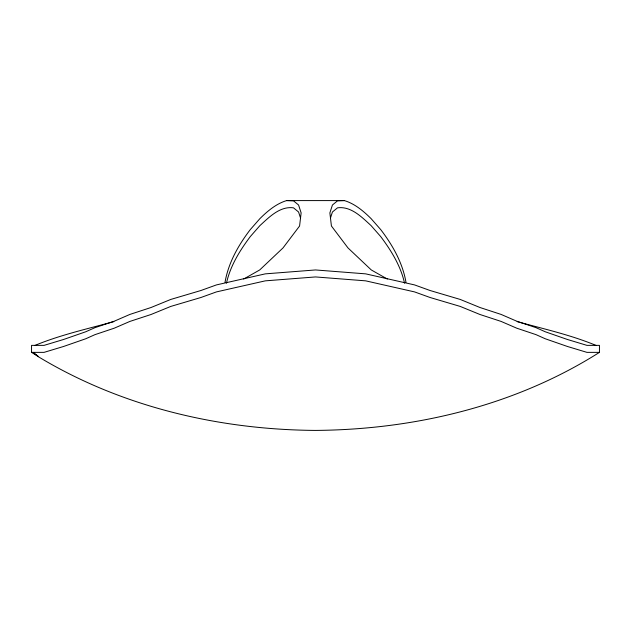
<?xml version="1.0" encoding="UTF-8"?>
<svg xmlns="http://www.w3.org/2000/svg" width="631" height="631" viewBox="0 0 631 631"><rect width="100%" height="100%" fill="white"/><g stroke="black" fill="none" stroke-linecap="round" stroke-linejoin="round"><path stroke-width="0.95" d="M226.466 283.209C230.236 265.974 239.804 250.562 250.286 236.593L259.948 225.575C269.153 217.182 279.912 205.99 293.494 207.828L298.573 212L300.561 218.129M225.007 282.388C228.351 262.851 238.36 245.183 250.286 229.597L259.948 218.586C267.631 210.999 276.118 203.789 286.608 200.587L344.392 200.587C354.882 203.789 363.369 210.999 371.052 218.586L380.714 229.597C392.64 245.183 402.649 262.851 405.993 282.388M330.439 218.129L332.427 212L337.506 207.828C351.088 205.99 361.847 217.182 371.052 225.575L380.714 236.593C391.196 250.562 400.764 265.974 404.534 283.209M35.068 345.37C60.261 334.935 87.433 328.869 113.848 321.636M599.45 352.366C515.125 405.788 414.662 429.648 315.468 430.413C218.941 429.719 121.523 406.932 38.444 356.783L33.088 352.366L38.452 356.633L31.55 352.366L31.55 345.37L44.052 345.37L63.605 339.478L85.753 331.764L95.005 327.647L114.266 321.195L129.876 314.435L151.006 307.518L170.788 299.433L200.918 290.512L216.449 284.912L265.304 273.862L315.5 269.95L365.696 273.862L414.551 284.912L430.082 290.512L460.212 299.433L479.994 307.518L501.124 314.435L516.734 321.195L535.995 327.647L545.247 331.764L567.395 339.478L586.948 345.37L599.45 345.37L599.45 352.366L586.948 352.366L567.395 346.466L545.247 338.76L535.995 334.635L516.734 328.183L501.124 321.431L479.994 314.506L460.212 306.421L430.082 297.501L414.551 291.901L365.696 280.85L315.5 276.938L265.304 280.85L216.449 291.901L200.918 297.501L170.788 306.421L151.006 314.506L129.876 321.431L114.266 328.183L95.005 334.635L85.753 338.76L63.605 346.466L44.052 352.366L31.55 352.366M243.684 279.028L259.712 269.95L283.003 247.936L299.583 226.001L301.129 212.892L298.573 205.012L293.494 200.839L286.608 200.587M344.392 200.587L337.506 200.839L332.427 205.012L329.871 212.892L331.417 226.001L347.996 247.936L371.288 269.95L387.316 279.028M517.152 321.636C543.567 328.869 570.74 334.935 595.932 345.37"/></g></svg>
